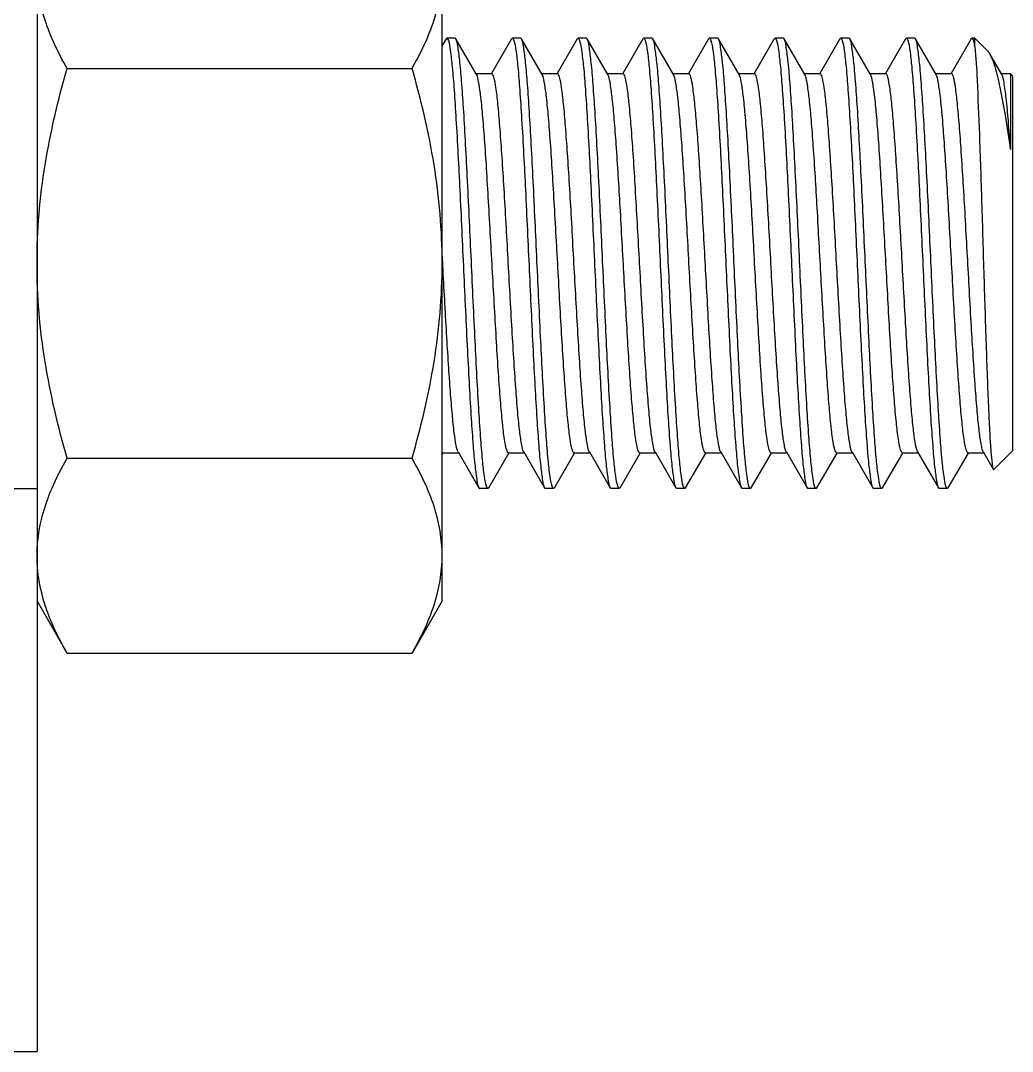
# Model space of a CAD drawing. Extents: x 27938 to 650306, y -92720 to 1524912.
# Drawn here: x 315892.1 to 316199.2, y 840837.4 to 841156.5 of the extents above; entities that cross this region are included whole.
import ezdxf

# ---------------------------------------------------------------- set-up
doc = ezdxf.new("R2010")
doc.units = 0
doc.header["$LTSCALE"] = 1000
doc.header["$MEASUREMENT"] = 0

msp = doc.modelspace()

# ---------------------------------------------------------------- linework, layer by layer
at = {"linetype": 'Continuous'}
for p, q in [((315897.22, 841293.13), (315897.22, 840837.43)), ((316022.67, 840976.85), (316022.67, 841185.89)), ((316023.86, 841150.84), (316022.67, 841148.79)), ((316023.86, 841150.84), (316024.12, 841151.07)), ((316026.66, 841151.07), (316024.12, 841151.07)), ((316026.66, 841151.07), (316024.12, 841151.07)), ((316024.12, 841151.07), (316024.15, 841151.06)), ((316026.92, 841150.84), (316026.66, 841151.07)), ((316033.34, 841139.77), (316026.92, 841150.84)), ((316044.18, 841150.84), (316037.96, 841140.1)), ((316044.18, 841150.84), (316044.44, 841151.07)), ((316046.98, 841151.07), (316044.44, 841151.07)), ((316046.98, 841151.07), (316044.44, 841151.07)), ((316044.44, 841151.07), (316044.48, 841151.06)), ((316047.24, 841150.84), (316046.98, 841151.07)), ((316053.66, 841139.77), (316047.24, 841150.84)), ((316064.51, 841150.84), (316058.28, 841140.1)), ((316064.51, 841150.84), (316064.77, 841151.07)), ((316067.31, 841151.07), (316064.77, 841151.07)), ((316067.31, 841151.07), (316064.77, 841151.07)), ((316064.77, 841151.07), (316064.81, 841151.06)), ((316067.57, 841150.84), (316067.31, 841151.07)), ((316073.99, 841139.77), (316067.57, 841150.84)), ((316084.84, 841150.84), (316078.61, 841140.1)), ((316084.84, 841150.84), (316085.1, 841151.07)), ((316087.64, 841151.07), (316085.1, 841151.07)), ((316087.64, 841151.07), (316085.1, 841151.07)), ((316085.1, 841151.07), (316085.14, 841151.06)), ((316087.9, 841150.84), (316087.64, 841151.07)), ((316094.32, 841139.77), (316087.9, 841150.84)), ((316105.17, 841150.84), (316098.94, 841140.1)), ((316105.17, 841150.84), (316105.43, 841151.07)), ((316107.97, 841151.07), (316105.43, 841151.07)), ((316107.97, 841151.07), (316105.43, 841151.07)), ((316105.43, 841151.07), (316105.47, 841151.06)), ((316108.23, 841150.84), (316107.97, 841151.07)), ((316114.65, 841139.77), (316108.23, 841150.84)), ((316125.5, 841150.84), (316119.27, 841140.1)), ((316125.5, 841150.84), (316125.76, 841151.07)), ((316128.3, 841151.07), (316125.76, 841151.07)), ((316128.3, 841151.07), (316125.76, 841151.07)), ((316125.76, 841151.07), (316125.79, 841151.06)), ((316128.56, 841150.84), (316128.3, 841151.07)), ((316134.98, 841139.77), (316128.56, 841150.84)), ((316145.82, 841150.84), (316139.6, 841140.1)), ((316145.82, 841150.84), (316146.08, 841151.07)), ((316148.62, 841151.07), (316146.08, 841151.07)), ((316148.62, 841151.07), (316146.08, 841151.07)), ((316146.08, 841151.07), (316146.12, 841151.06)), ((316148.88, 841150.84), (316148.62, 841151.07)), ((316155.3, 841139.77), (316148.88, 841150.84)), ((316166.15, 841150.84), (316159.92, 841140.1)), ((316166.15, 841150.84), (316166.41, 841151.07)), ((316168.95, 841151.07), (316166.41, 841151.07)), ((316168.95, 841151.07), (316166.41, 841151.07)), ((316166.41, 841151.07), (316166.45, 841151.06)), ((316169.21, 841150.84), (316168.95, 841151.07)), ((316175.63, 841139.77), (316169.21, 841150.84)), ((316186.48, 841150.84), (316180.25, 841140.1)), ((316186.74, 841151.07), (316186.48, 841150.84)), ((316187.62, 841151.07), (316186.74, 841151.07)), ((316191.55, 841147.13), (316187.62, 841151.07)), ((316187.62, 841148.52), (316187.62, 841151.07)), ((316195.96, 841139.77), (316192.21, 841146.23)), ((315906.55, 841141.72), (316013.33, 841141.72)), ((316038.07, 841140.03), (316033.18, 841140.03)), ((316058.4, 841140.03), (316053.51, 841140.03)), ((316078.73, 841140.03), (316073.84, 841140.03)), ((316074.15, 841139.43), (316073.99, 841139.77)), ((316099.06, 841140.03), (316094.17, 841140.03)), ((316119.38, 841140.03), (316114.49, 841140.03)), ((316139.71, 841140.03), (316134.82, 841140.03)), ((316135.16, 841139.34), (316134.98, 841139.77)), ((316160.04, 841140.03), (316155.15, 841140.03)), ((316180.37, 841140.03), (316175.48, 841140.03)), ((316198.65, 841140.03), (316195.81, 841140.03)), ((316199.23, 841139.45), (316198.65, 841140.03)), ((316198.65, 841140.03), (316198.65, 841116.57)), ((316199.23, 841139.45), (316199.23, 841023.29)), ((316022.83, 841081.38), (316022.67, 841084.21)), ((316022.87, 841080.64), (316022.83, 841081.38)), ((315906.55, 841021.03), (316013.33, 841021.03)), ((316022.67, 841022.11), (316022.98, 841022.64)), ((316022.86, 841022.71), (316027.75, 841022.71)), ((316027.6, 841022.98), (316034.02, 841011.9)), ((316037.08, 841011.9), (316043.31, 841022.64)), ((316043.19, 841022.71), (316048.08, 841022.71)), ((316047.93, 841022.98), (316054.35, 841011.9)), ((316057.41, 841011.9), (316063.63, 841022.64)), ((316063.52, 841022.71), (316068.41, 841022.71)), ((316068.26, 841022.98), (316074.68, 841011.9)), ((316077.74, 841011.9), (316083.96, 841022.64)), ((316083.85, 841022.71), (316088.74, 841022.71)), ((316088.58, 841022.98), (316095, 841011.9)), ((316098.06, 841011.9), (316104.29, 841022.64)), ((316104.18, 841022.71), (316109.07, 841022.71)), ((316108.91, 841022.98), (316115.33, 841011.9)), ((316118.39, 841011.9), (316124.62, 841022.64)), ((316124.5, 841022.71), (316129.39, 841022.71)), ((316129.24, 841022.98), (316135.66, 841011.9)), ((316138.72, 841011.9), (316144.95, 841022.64)), ((316144.83, 841022.71), (316149.72, 841022.71)), ((316149.57, 841022.98), (316155.99, 841011.9)), ((316159.05, 841011.9), (316165.27, 841022.64)), ((316165.16, 841022.71), (316170.05, 841022.71)), ((316169.9, 841022.98), (316169.71, 841023.39)), ((316169.9, 841022.98), (316176.32, 841011.9)), ((316179.38, 841011.9), (316185.6, 841022.64)), ((316185.49, 841022.71), (316190.38, 841022.71)), ((316190.22, 841022.98), (316190.12, 841023.18)), ((316190.22, 841022.98), (316190.38, 841022.71)), ((316190.38, 841022.71), (316193.32, 841017.63)), ((316199.23, 841023.29), (316193.5, 841017.56)), ((316193.32, 841017.63), (316193.5, 841017.56)), ((315827.52, 841011.67), (315897.22, 841011.67)), ((316034.02, 841011.9), (316034.28, 841011.67)), ((316036.82, 841011.67), (316034.28, 841011.67)), ((316036.82, 841011.67), (316034.28, 841011.67)), ((316036.82, 841011.67), (316036.78, 841011.68)), ((316037.08, 841011.9), (316036.82, 841011.67)), ((316054.35, 841011.9), (316054.61, 841011.67)), ((316057.15, 841011.67), (316054.61, 841011.67)), ((316057.15, 841011.67), (316054.61, 841011.67)), ((316057.15, 841011.67), (316057.11, 841011.68)), ((316057.41, 841011.9), (316057.15, 841011.67)), ((316074.68, 841011.9), (316074.94, 841011.67)), ((316077.48, 841011.67), (316074.94, 841011.67)), ((316077.48, 841011.67), (316074.94, 841011.67)), ((316077.48, 841011.67), (316077.44, 841011.68)), ((316077.74, 841011.9), (316077.48, 841011.67)), ((316095, 841011.9), (316095.26, 841011.67)), ((316097.8, 841011.67), (316095.26, 841011.67)), ((316097.8, 841011.67), (316095.26, 841011.67)), ((316097.8, 841011.67), (316097.77, 841011.68)), ((316098.06, 841011.9), (316097.8, 841011.67)), ((316115.33, 841011.9), (316115.59, 841011.67)), ((316118.13, 841011.67), (316115.59, 841011.67)), ((316118.13, 841011.67), (316115.59, 841011.67)), ((316118.13, 841011.67), (316118.09, 841011.68)), ((316118.39, 841011.9), (316118.13, 841011.67)), ((316135.66, 841011.9), (316135.92, 841011.67)), ((316138.46, 841011.67), (316135.92, 841011.67)), ((316138.46, 841011.67), (316135.92, 841011.67)), ((316138.46, 841011.67), (316138.42, 841011.68)), ((316138.72, 841011.9), (316138.46, 841011.67)), ((316155.99, 841011.9), (316156.25, 841011.67)), ((316158.79, 841011.67), (316156.25, 841011.67)), ((316158.79, 841011.67), (316156.25, 841011.67)), ((316158.79, 841011.67), (316158.75, 841011.68)), ((316159.05, 841011.9), (316158.79, 841011.67)), ((316176.32, 841011.9), (316176.58, 841011.67)), ((316179.12, 841011.67), (316176.58, 841011.67)), ((316179.12, 841011.67), (316176.58, 841011.67)), ((316179.12, 841011.67), (316179.08, 841011.68)), ((316179.38, 841011.9), (316179.12, 841011.67)), ((315906.55, 840960.68), (315897.22, 840976.85)), ((316022.67, 840976.85), (316013.33, 840960.68)), ((315906.55, 840960.68), (316013.33, 840960.68)), ((315827.52, 840837.43), (315897.22, 840837.43))]:
    msp.add_line(p, q, dxfattribs=at)
for points, knots in [([(315906.55, 841141.72), (315903.82, 841146.45), (315899.14, 841156.08), (315897.22, 841166.74), (315897.22, 841171.89)], [0, 0, 0, 0, 0.514931, 1, 1, 1, 1]), ([(316013.33, 841141.72), (316016.07, 841146.45), (316020.74, 841156.08), (316022.67, 841166.74), (316022.67, 841171.89)], [0, 0, 0, 0, 0.514931, 1, 1, 1, 1]), ([(316024.15, 841151.06), (316024.2, 841151.05), (316024.44, 841150.87), (316024.51, 841150.56), (316024.59, 841150.32)], [0, 0, 0, 0, 0.14607, 1, 1, 1, 1]), ([(316024.59, 841150.32), (316024.9, 841149.36), (316025.3, 841146.62), (316025.87, 841141.52), (316026.42, 841134.41), (316027.24, 841121.7), (316028.19, 841103.06), (316029.3, 841079.17), (316030.24, 841058.89), (316031.04, 841043.62), (316031.61, 841033.79), (316032.19, 841025.55), (316032.71, 841019.11), (316033.32, 841014.82), (316033.65, 841012.55), (316034.02, 841011.9)], [0, 0, 0, 0, 0.021893, 0.059338, 0.11121, 0.175832, 0.33449, 0.514559, 0.692469, 0.77323, 0.844901, 0.90513, 0.951948, 0.983856, 1, 1, 1, 1]), ([(316036.35, 841012.42), (316036.04, 841013.38), (316035.64, 841016.11), (316035.07, 841021.22), (316034.52, 841028.32), (316033.7, 841041.03), (316032.74, 841059.67), (316031.64, 841083.56), (316030.69, 841103.85), (316029.9, 841119.12), (316029.33, 841128.95), (316028.74, 841137.19), (316028.23, 841143.63), (316027.61, 841147.92), (316027.29, 841150.2), (316026.92, 841150.84)], [0, 0, 0, 0, 0.02187, 0.059297, 0.111154, 0.175764, 0.334422, 0.514507, 0.692435, 0.773208, 0.844889, 0.905123, 0.951944, 0.983855, 1, 1, 1, 1]), ([(316044.48, 841151.06), (316044.52, 841151.05), (316044.76, 841150.87), (316044.84, 841150.56), (316044.91, 841150.33)], [0, 0, 0, 0, 0.146483, 1, 1, 1, 1]), ([(316044.91, 841150.33), (316045.22, 841149.37), (316045.62, 841146.64), (316046.19, 841141.54), (316046.74, 841134.43), (316047.57, 841121.73), (316048.52, 841103.09), (316049.63, 841079.2), (316050.57, 841058.91), (316051.37, 841043.63), (316051.94, 841033.8), (316052.52, 841025.56), (316053.04, 841019.12), (316053.65, 841014.82), (316053.97, 841012.55), (316054.35, 841011.9)], [0, 0, 0, 0, 0.021833, 0.05923, 0.111064, 0.175659, 0.33431, 0.514413, 0.692368, 0.773157, 0.844855, 0.905103, 0.951934, 0.983852, 1, 1, 1, 1]), ([(316056.68, 841012.42), (316056.37, 841013.38), (316055.97, 841016.12), (316055.4, 841021.22), (316054.85, 841028.33), (316054.02, 841041.04), (316053.07, 841059.68), (316051.96, 841083.57), (316051.02, 841103.85), (316050.22, 841119.12), (316049.66, 841128.95), (316049.07, 841137.19), (316048.56, 841143.63), (316047.94, 841147.92), (316047.62, 841150.2), (316047.24, 841150.84)], [0, 0, 0, 0, 0.02189, 0.059333, 0.111204, 0.175825, 0.334482, 0.514553, 0.692464, 0.773225, 0.844897, 0.905128, 0.951947, 0.983856, 1, 1, 1, 1]), ([(316064.81, 841151.06), (316064.85, 841151.05), (316065.09, 841150.87), (316065.16, 841150.58), (316065.24, 841150.35)], [0, 0, 0, 0, 0.14739, 1, 1, 1, 1]), ([(316065.24, 841150.35), (316065.55, 841149.39), (316065.94, 841146.67), (316066.52, 841141.59), (316067.07, 841134.49), (316067.89, 841121.8), (316068.84, 841103.15), (316069.95, 841079.25), (316070.89, 841058.95), (316071.69, 841043.67), (316072.26, 841033.82), (316072.85, 841025.57), (316073.36, 841019.12), (316073.98, 841014.82), (316074.3, 841012.55), (316074.68, 841011.9)], [0, 0, 0, 0, 0.021699, 0.058987, 0.110742, 0.175283, 0.333897, 0.514056, 0.692114, 0.772961, 0.844719, 0.905022, 0.951896, 0.98384, 1, 1, 1, 1]), ([(316077.01, 841012.41), (316076.7, 841013.37), (316076.3, 841016.1), (316075.73, 841021.2), (316075.18, 841028.31), (316074.35, 841041.01), (316073.4, 841059.66), (316072.29, 841083.55), (316071.35, 841103.84), (316070.55, 841119.11), (316069.98, 841128.94), (316069.4, 841137.18), (316068.88, 841143.62), (316068.27, 841147.92), (316067.95, 841150.19), (316067.57, 841150.84)], [0, 0, 0, 0, 0.021836, 0.059237, 0.111077, 0.175677, 0.334321, 0.514424, 0.692372, 0.773156, 0.844853, 0.905103, 0.951936, 0.983852, 1, 1, 1, 1]), ([(316085.14, 841151.06), (316085.18, 841151.05), (316085.42, 841150.87), (316085.5, 841150.56), (316085.57, 841150.32)], [0, 0, 0, 0, 0.146196, 1, 1, 1, 1]), ([(316085.57, 841150.32), (316085.88, 841149.36), (316086.28, 841146.63), (316086.85, 841141.52), (316087.4, 841134.42), (316088.22, 841121.71), (316089.18, 841103.06), (316090.28, 841079.18), (316091.23, 841058.89), (316092.02, 841043.63), (316092.59, 841033.79), (316093.18, 841025.55), (316093.69, 841019.12), (316094.31, 841014.82), (316094.63, 841012.55), (316095, 841011.9)], [0, 0, 0, 0, 0.021874, 0.059306, 0.111169, 0.175785, 0.334437, 0.514518, 0.69244, 0.773206, 0.844885, 0.905122, 0.951944, 0.983855, 1, 1, 1, 1]), ([(316097.34, 841012.4), (316097.03, 841013.35), (316096.63, 841016.08), (316096.06, 841021.16), (316095.51, 841028.26), (316094.68, 841040.96), (316093.73, 841059.61), (316092.62, 841083.5), (316091.68, 841103.8), (316090.88, 841119.08), (316090.31, 841128.92), (316089.73, 841137.17), (316089.21, 841143.62), (316088.6, 841147.92), (316088.27, 841150.19), (316087.9, 841150.84)], [0, 0, 0, 0, 0.021728, 0.059039, 0.110811, 0.175364, 0.333989, 0.514137, 0.692171, 0.773007, 0.844751, 0.905041, 0.951904, 0.983842, 1, 1, 1, 1]), ([(316105.47, 841151.06), (316105.51, 841151.05), (316105.75, 841150.87), (316105.83, 841150.56), (316105.9, 841150.32)], [0, 0, 0, 0, 0.146015, 1, 1, 1, 1]), ([(316105.9, 841150.32), (316106.21, 841149.35), (316106.61, 841146.62), (316107.18, 841141.51), (316107.73, 841134.4), (316108.55, 841121.7), (316109.5, 841103.05), (316110.61, 841079.17), (316111.55, 841058.89), (316112.35, 841043.62), (316112.92, 841033.79), (316113.5, 841025.55), (316114.02, 841019.11), (316114.63, 841014.82), (316114.96, 841012.55), (316115.33, 841011.9)], [0, 0, 0, 0, 0.021902, 0.059353, 0.11123, 0.175855, 0.334516, 0.514581, 0.692484, 0.773243, 0.844911, 0.905136, 0.951951, 0.983857, 1, 1, 1, 1]), ([(316117.66, 841012.42), (316117.35, 841013.38), (316116.95, 841016.12), (316116.38, 841021.22), (316115.83, 841028.33), (316115.01, 841041.03), (316114.06, 841059.68), (316112.95, 841083.57), (316112.01, 841103.85), (316111.21, 841119.12), (316110.64, 841128.95), (316110.06, 841137.19), (316109.54, 841143.63), (316108.92, 841147.92), (316108.6, 841150.2), (316108.23, 841150.84)], [0, 0, 0, 0, 0.021885, 0.059324, 0.11119, 0.175807, 0.334466, 0.514541, 0.692458, 0.773225, 0.8449, 0.90513, 0.951948, 0.983856, 1, 1, 1, 1]), ([(316125.79, 841151.06), (316125.83, 841151.05), (316126.07, 841150.87), (316126.15, 841150.57), (316126.22, 841150.34)], [0, 0, 0, 0, 0.146759, 1, 1, 1, 1]), ([(316126.22, 841150.34), (316126.53, 841149.37), (316126.93, 841146.65), (316127.5, 841141.55), (316128.05, 841134.45), (316128.88, 841121.75), (316129.83, 841103.1), (316130.94, 841079.21), (316131.88, 841058.92), (316132.68, 841043.64), (316133.25, 841033.81), (316133.83, 841025.56), (316134.35, 841019.12), (316134.96, 841014.82), (316135.29, 841012.55), (316135.66, 841011.9)], [0, 0, 0, 0, 0.021792, 0.059156, 0.110966, 0.175545, 0.334187, 0.514308, 0.692293, 0.7731, 0.844815, 0.905079, 0.951923, 0.983848, 1, 1, 1, 1]), ([(316137.99, 841012.42), (316137.68, 841013.38), (316137.28, 841016.12), (316136.71, 841021.22), (316136.16, 841028.33), (316135.34, 841041.03), (316134.38, 841059.68), (316133.28, 841083.56), (316132.33, 841103.85), (316131.54, 841119.12), (316130.97, 841128.95), (316130.38, 841137.19), (316129.87, 841143.63), (316129.25, 841147.92), (316128.93, 841150.2), (316128.56, 841150.84)], [0, 0, 0, 0, 0.021878, 0.059312, 0.111177, 0.175794, 0.334448, 0.514526, 0.692445, 0.773211, 0.844888, 0.905123, 0.951945, 0.983855, 1, 1, 1, 1]), ([(316146.12, 841151.06), (316146.16, 841151.05), (316146.4, 841150.87), (316146.48, 841150.57), (316146.55, 841150.34)], [0, 0, 0, 0, 0.146768, 1, 1, 1, 1]), ([(316146.55, 841150.34), (316146.86, 841149.38), (316147.26, 841146.65), (316147.83, 841141.55), (316148.38, 841134.45), (316149.2, 841121.75), (316150.16, 841103.11), (316151.26, 841079.21), (316152.21, 841058.92), (316153.01, 841043.64), (316153.57, 841033.81), (316154.16, 841025.56), (316154.68, 841019.12), (316155.29, 841014.82), (316155.61, 841012.55), (316155.99, 841011.9)], [0, 0, 0, 0, 0.021791, 0.059155, 0.110967, 0.175548, 0.334182, 0.514304, 0.692288, 0.773093, 0.844809, 0.905077, 0.951923, 0.983848, 1, 1, 1, 1]), ([(316158.32, 841012.4), (316158.01, 841013.36), (316157.61, 841016.09), (316157.04, 841021.18), (316156.49, 841028.28), (316155.67, 841040.98), (316154.71, 841059.62), (316153.61, 841083.52), (316152.66, 841103.81), (316151.87, 841119.09), (316151.3, 841128.93), (316150.71, 841137.18), (316150.2, 841143.62), (316149.58, 841147.92), (316149.26, 841150.19), (316148.88, 841150.84)], [0, 0, 0, 0, 0.021768, 0.059112, 0.11091, 0.17548, 0.33411, 0.514241, 0.692243, 0.773059, 0.844786, 0.905063, 0.951916, 0.983846, 1, 1, 1, 1]), ([(316166.45, 841151.06), (316166.49, 841151.05), (316166.73, 841150.87), (316166.81, 841150.56), (316166.88, 841150.32)], [0, 0, 0, 0, 0.146155, 1, 1, 1, 1]), ([(316166.88, 841150.32), (316167.19, 841149.36), (316167.59, 841146.62), (316168.16, 841141.52), (316168.71, 841134.41), (316169.54, 841121.71), (316170.49, 841103.06), (316171.59, 841079.18), (316172.54, 841058.89), (316173.34, 841043.62), (316173.9, 841033.79), (316174.49, 841025.55), (316175, 841019.12), (316175.62, 841014.82), (316175.94, 841012.55), (316176.32, 841011.9)], [0, 0, 0, 0, 0.02188, 0.059316, 0.111182, 0.1758, 0.334454, 0.51453, 0.692448, 0.773213, 0.844889, 0.905123, 0.951945, 0.983855, 1, 1, 1, 1]), ([(316178.65, 841012.4), (316178.34, 841013.36), (316177.94, 841016.09), (316177.37, 841021.18), (316176.82, 841028.28), (316176, 841040.98), (316175.04, 841059.62), (316173.94, 841083.52), (316172.99, 841103.81), (316172.19, 841119.09), (316171.62, 841128.93), (316171.04, 841137.18), (316170.52, 841143.62), (316169.91, 841147.92), (316169.59, 841150.19), (316169.21, 841150.84)], [0, 0, 0, 0, 0.021766, 0.059108, 0.110903, 0.175472, 0.334108, 0.51424, 0.692244, 0.773062, 0.844789, 0.905064, 0.951915, 0.983846, 1, 1, 1, 1]), ([(316186.99, 841150.86), (316186.95, 841150.92), (316186.89, 841151.01), (316186.78, 841151.07), (316186.74, 841151.07)], [0, 0, 0, 0, 0.595459, 1, 1, 1, 1]), ([(316187.62, 841148.52), (316187.57, 841148.8), (316187.41, 841149.58), (316187.26, 841150.41), (316186.99, 841150.86)], [0, 0, 0, 0, 0.346578, 1, 1, 1, 1]), ([(316187.62, 841148.52), (316187.96, 841145.05), (316188.42, 841136), (316189.08, 841119.92), (316189.73, 841099.63), (316190.4, 841077.47), (316190.97, 841058.99), (316191.47, 841045.27), (316191.81, 841036.53), (316192.19, 841029.27), (316192.47, 841023.65), (316192.92, 841020.03), (316193.04, 841018.13), (316193.32, 841017.63)], [0, 0, 0, 0, 0.079873, 0.207357, 0.368394, 0.544526, 0.714953, 0.791458, 0.858883, 0.915067, 0.958179, 0.986787, 1, 1, 1, 1]), ([(316192.21, 841146.23), (316192.92, 841145.01), (316194.06, 841141.54), (316195.57, 841135.16), (316197.12, 841126.56), (316198.13, 841120.11), (316198.65, 841116.57)], [0, 0, 0, 0, 0.139011, 0.356589, 0.647179, 1, 1, 1, 1]), ([(315897.22, 841081.37), (315897.22, 841091.57), (315899, 841112.01), (315903.72, 841131.91), (315906.55, 841141.72)], [0, 0, 0, 0, 0.499896, 1, 1, 1, 1]), ([(316022.67, 841081.37), (316022.67, 841091.57), (316020.89, 841112.01), (316016.16, 841131.91), (316013.33, 841141.72)], [0, 0, 0, 0, 0.499896, 1, 1, 1, 1]), ([(316043.19, 841022.71), (316043.06, 841022.71), (316042.76, 841023.13), (316042.36, 841024.47), (316041.82, 841027.58), (316041.26, 841032.59), (316040.67, 841039.43), (316040.07, 841047.75), (316039.47, 841057.29), (316038.87, 841067.71), (316038.06, 841082.22), (316037.27, 841096.61), (316036.45, 841110.35), (316035.85, 841119.33), (316035.25, 841126.92), (316034.69, 841132.91), (316034.07, 841136.97), (316033.7, 841139.13), (316033.34, 841139.77)], [0, 0, 0, 0, 0.003456, 0.010692, 0.037889, 0.081613, 0.140406, 0.212192, 0.2944, 0.384075, 0.477989, 0.664972, 0.751304, 0.828651, 0.894236, 0.945722, 0.981321, 1, 1, 1, 1]), ([(316047.93, 841022.98), (316047.56, 841023.61), (316047.19, 841025.77), (316046.57, 841029.83), (316046.02, 841035.82), (316045.41, 841043.41), (316044.82, 841052.39), (316043.99, 841066.13), (316043.2, 841080.52), (316042.4, 841095.04), (316041.79, 841105.45), (316041.19, 841114.99), (316040.6, 841123.31), (316040, 841130.15), (316039.45, 841135.16), (316038.9, 841138.27), (316038.5, 841139.61), (316038.21, 841140.03), (316038.07, 841140.03)], [0, 0, 0, 0, 0.01868, 0.054278, 0.105764, 0.171348, 0.248694, 0.335027, 0.52201, 0.615925, 0.705601, 0.787809, 0.859593, 0.918386, 0.962109, 0.989306, 0.996546, 1, 1, 1, 1]), ([(316063.52, 841022.71), (316063.38, 841022.71), (316063.09, 841023.13), (316062.69, 841024.47), (316062.15, 841027.58), (316061.59, 841032.59), (316060.99, 841039.43), (316060.4, 841047.75), (316059.8, 841057.29), (316059.19, 841067.71), (316058.39, 841082.22), (316057.6, 841096.61), (316056.78, 841110.35), (316056.18, 841119.33), (316055.57, 841126.92), (316055.02, 841132.91), (316054.4, 841136.97), (316054.03, 841139.13), (316053.66, 841139.77)], [0, 0, 0, 0, 0.003456, 0.010693, 0.037891, 0.081614, 0.140408, 0.212192, 0.2944, 0.384075, 0.47799, 0.664974, 0.751306, 0.828653, 0.894237, 0.945723, 0.981321, 1, 1, 1, 1]), ([(316068.26, 841022.98), (316067.89, 841023.61), (316067.52, 841025.77), (316066.9, 841029.83), (316066.35, 841035.82), (316065.74, 841043.41), (316065.14, 841052.39), (316064.32, 841066.13), (316063.53, 841080.52), (316062.73, 841095.04), (316062.12, 841105.45), (316061.52, 841114.99), (316060.93, 841123.31), (316060.33, 841130.15), (316059.77, 841135.16), (316059.23, 841138.27), (316058.83, 841139.61), (316058.54, 841140.03), (316058.4, 841140.03)], [0, 0, 0, 0, 0.018679, 0.054277, 0.105763, 0.171348, 0.248694, 0.335027, 0.52201, 0.615925, 0.7056, 0.787807, 0.859593, 0.918386, 0.96211, 0.989308, 0.996544, 1, 1, 1, 1]), ([(316083.85, 841022.71), (316083.71, 841022.71), (316083.42, 841023.11), (316083.03, 841024.42), (316082.49, 841027.43), (316081.95, 841032.3), (316081.36, 841038.94), (316080.78, 841047.04), (316080.18, 841056.35), (316079.59, 841066.53), (316078.79, 841080.81), (316077.85, 841098.09), (316076.87, 841114.38), (316076.03, 841125.52), (316075.46, 841131.76), (316074.87, 841136.22), (316074.46, 841138.61), (316074.15, 841139.43)], [0, 0, 0, 0, 0.003387, 0.010439, 0.0369, 0.079457, 0.136743, 0.2068, 0.287199, 0.375139, 0.467553, 0.652855, 0.817457, 0.884687, 0.938635, 0.97747, 1, 1, 1, 1]), ([(316088.58, 841022.98), (316088.22, 841023.61), (316087.85, 841025.77), (316087.23, 841029.83), (316086.67, 841035.82), (316086.07, 841043.41), (316085.47, 841052.39), (316084.64, 841066.13), (316083.86, 841080.52), (316083.05, 841095.04), (316082.45, 841105.45), (316081.85, 841114.99), (316081.25, 841123.31), (316080.66, 841130.15), (316080.1, 841135.16), (316079.56, 841138.27), (316079.16, 841139.61), (316078.86, 841140.03), (316078.73, 841140.03)], [0, 0, 0, 0, 0.01868, 0.054279, 0.105765, 0.17135, 0.248697, 0.335029, 0.522011, 0.615926, 0.705601, 0.787809, 0.859595, 0.918388, 0.962111, 0.989308, 0.996545, 1, 1, 1, 1]), ([(316104.18, 841022.71), (316104.04, 841022.71), (316103.74, 841023.13), (316103.34, 841024.47), (316102.8, 841027.58), (316102.25, 841032.59), (316101.65, 841039.43), (316101.06, 841047.75), (316100.45, 841057.29), (316099.85, 841067.71), (316099.04, 841082.22), (316098.26, 841096.61), (316097.43, 841110.35), (316096.84, 841119.33), (316096.23, 841126.92), (316095.68, 841132.91), (316095.06, 841136.97), (316094.69, 841139.13), (316094.32, 841139.77)], [0, 0, 0, 0, 0.003455, 0.010692, 0.037889, 0.081612, 0.140406, 0.212191, 0.294399, 0.384075, 0.477989, 0.664972, 0.751304, 0.82865, 0.894235, 0.945722, 0.981321, 1, 1, 1, 1]), ([(316108.69, 841023.48), (316108.39, 841024.38), (316107.97, 841026.87), (316107.39, 841031.48), (316106.83, 841037.82), (316105.99, 841049.03), (316105.02, 841065.31), (316104.08, 841082.52), (316103.29, 841096.7), (316102.7, 841106.79), (316102.11, 841116), (316101.53, 841124.01), (316100.94, 841130.56), (316100.4, 841135.37), (316099.87, 841138.34), (316099.48, 841139.64), (316099.19, 841140.03), (316099.06, 841140.03)], [0, 0, 0, 0, 0.024104, 0.064245, 0.119183, 0.187069, 0.352029, 0.536643, 0.62845, 0.715691, 0.795361, 0.864724, 0.921406, 0.963495, 0.989662, 0.996639, 1, 1, 1, 1]), ([(316124.5, 841022.71), (316124.37, 841022.71), (316124.07, 841023.13), (316123.67, 841024.47), (316123.13, 841027.58), (316122.58, 841032.59), (316121.98, 841039.43), (316121.38, 841047.75), (316120.78, 841057.29), (316120.18, 841067.71), (316119.37, 841082.22), (316118.59, 841096.61), (316117.76, 841110.35), (316117.16, 841119.33), (316116.56, 841126.92), (316116.01, 841132.91), (316115.38, 841136.97), (316115.02, 841139.13), (316114.65, 841139.77)], [0, 0, 0, 0, 0.003456, 0.010693, 0.037891, 0.081614, 0.140408, 0.212193, 0.2944, 0.384075, 0.47799, 0.664974, 0.751306, 0.828653, 0.894237, 0.945723, 0.981321, 1, 1, 1, 1]), ([(316129.24, 841022.98), (316128.87, 841023.61), (316128.5, 841025.77), (316127.88, 841029.83), (316127.33, 841035.82), (316126.72, 841043.41), (316126.13, 841052.39), (316125.3, 841066.13), (316124.52, 841080.52), (316123.71, 841095.04), (316123.11, 841105.45), (316122.5, 841114.99), (316121.91, 841123.31), (316121.31, 841130.15), (316120.76, 841135.16), (316120.22, 841138.27), (316119.82, 841139.61), (316119.52, 841140.03), (316119.38, 841140.03)], [0, 0, 0, 0, 0.018679, 0.054277, 0.105763, 0.171347, 0.248694, 0.335027, 0.52201, 0.615925, 0.7056, 0.787807, 0.859592, 0.918386, 0.962109, 0.989307, 0.996544, 1, 1, 1, 1]), ([(316144.83, 841022.71), (316144.7, 841022.71), (316144.41, 841023.11), (316144.01, 841024.41), (316143.48, 841027.4), (316142.94, 841032.23), (316142.35, 841038.83), (316141.77, 841046.88), (316141.18, 841056.14), (316140.59, 841066.27), (316139.79, 841080.5), (316138.85, 841097.74), (316137.88, 841114.03), (316137.04, 841125.2), (316136.47, 841131.5), (316135.89, 841136.04), (316135.47, 841138.48), (316135.16, 841139.34)], [0, 0, 0, 0, 0.003373, 0.010385, 0.036689, 0.078996, 0.13596, 0.205646, 0.285655, 0.373222, 0.465313, 0.650248, 0.815042, 0.882623, 0.937099, 0.976631, 1, 1, 1, 1]), ([(316149.57, 841022.98), (316149.2, 841023.61), (316148.83, 841025.77), (316148.21, 841029.83), (316147.66, 841035.82), (316147.05, 841043.41), (316146.46, 841052.39), (316145.63, 841066.13), (316144.84, 841080.52), (316144.04, 841095.04), (316143.43, 841105.45), (316142.83, 841114.99), (316142.24, 841123.31), (316141.64, 841130.15), (316141.09, 841135.16), (316140.54, 841138.27), (316140.14, 841139.61), (316139.85, 841140.03), (316139.71, 841140.03)], [0, 0, 0, 0, 0.01868, 0.054279, 0.105765, 0.17135, 0.248697, 0.335029, 0.522011, 0.615925, 0.705601, 0.787809, 0.859595, 0.918388, 0.962111, 0.989308, 0.996545, 1, 1, 1, 1]), ([(316165.16, 841022.71), (316165.02, 841022.71), (316164.73, 841023.13), (316164.33, 841024.47), (316163.79, 841027.58), (316163.23, 841032.59), (316162.63, 841039.43), (316162.04, 841047.75), (316161.44, 841057.29), (316160.83, 841067.71), (316160.03, 841082.22), (316159.24, 841096.61), (316158.42, 841110.35), (316157.82, 841119.33), (316157.21, 841126.92), (316156.66, 841132.91), (316156.04, 841136.97), (316155.67, 841139.13), (316155.3, 841139.77)], [0, 0, 0, 0, 0.003455, 0.010692, 0.037889, 0.081612, 0.140405, 0.212191, 0.294399, 0.384075, 0.477989, 0.664971, 0.751303, 0.82865, 0.894235, 0.945721, 0.98132, 1, 1, 1, 1]), ([(316169.71, 841023.39), (316169.4, 841024.24), (316168.99, 841026.68), (316168.4, 841031.21), (316167.84, 841037.5), (316167, 841048.67), (316166.02, 841064.96), (316165.08, 841082.21), (316164.29, 841096.44), (316163.69, 841106.58), (316163.1, 841115.84), (316162.52, 841123.9), (316161.93, 841130.5), (316161.39, 841135.34), (316160.86, 841138.33), (316160.46, 841139.63), (316160.17, 841140.03), (316160.04, 841140.03)], [0, 0, 0, 0, 0.023269, 0.062718, 0.117132, 0.184671, 0.349442, 0.534421, 0.62655, 0.714161, 0.794217, 0.863947, 0.920949, 0.963286, 0.989608, 0.996625, 1, 1, 1, 1]), ([(316185.49, 841022.71), (316185.35, 841022.71), (316185.06, 841023.13), (316184.65, 841024.47), (316184.11, 841027.58), (316183.56, 841032.59), (316182.96, 841039.43), (316182.37, 841047.75), (316181.76, 841057.29), (316181.16, 841067.71), (316180.36, 841082.22), (316179.57, 841096.61), (316178.74, 841110.35), (316178.15, 841119.33), (316177.54, 841126.92), (316176.99, 841132.91), (316176.37, 841136.97), (316176, 841139.13), (316175.63, 841139.77)], [0, 0, 0, 0, 0.003455, 0.010693, 0.037891, 0.081614, 0.140407, 0.212192, 0.2944, 0.384075, 0.47799, 0.664974, 0.751306, 0.828653, 0.894237, 0.945723, 0.981321, 1, 1, 1, 1]), ([(316190.12, 841023.18), (316189.79, 841023.94), (316189.39, 841026.25), (316188.79, 841030.58), (316188.23, 841036.73), (316187.38, 841047.82), (316186.4, 841064.12), (316185.45, 841081.45), (316184.65, 841095.81), (316184.05, 841106.07), (316183.46, 841115.46), (316182.87, 841123.64), (316182.28, 841130.34), (316181.73, 841135.26), (316181.19, 841138.3), (316180.79, 841139.62), (316180.5, 841140.03), (316180.37, 841140.03)], [0, 0, 0, 0, 0.021222, 0.058965, 0.112084, 0.178762, 0.343059, 0.528931, 0.621852, 0.710377, 0.791385, 0.862024, 0.919818, 0.962768, 0.989477, 0.996588, 1, 1, 1, 1]), ([(316198.65, 841116.57), (316198.45, 841119.55), (316198.04, 841124.86), (316197.45, 841131.83), (316196.76, 841136.54), (316196.38, 841139.04), (316195.96, 841139.77)], [0, 0, 0, 0, 0.382915, 0.68479, 0.89301, 1, 1, 1, 1]), ([(315906.55, 841021.03), (315903.72, 841030.83), (315899, 841050.74), (315897.22, 841071.17), (315897.22, 841081.37)], [0, 0, 0, 0, 0.500104, 1, 1, 1, 1]), ([(316013.33, 841021.03), (316016.16, 841030.83), (316020.89, 841050.74), (316022.67, 841071.17), (316022.67, 841081.37)], [0, 0, 0, 0, 0.500104, 1, 1, 1, 1]), ([(316027.6, 841022.98), (316027.25, 841023.57), (316026.89, 841025.59), (316026.3, 841029.39), (316025.76, 841034.98), (316025.18, 841042.08), (316024.61, 841050.5), (316023.81, 841063.5), (316023.25, 841073.67), (316022.87, 841080.64)], [0, 0, 0, 0, 0.035817, 0.103405, 0.201006, 0.325505, 0.472815, 0.638061, 1, 1, 1, 1]), ([(315900.62, 841008.65), (315901.01, 841009.7), (315902.72, 841013.95), (315904.82, 841018.03), (315906.55, 841021.03)], [0, 0, 0, 0, 0.244807, 1, 1, 1, 1]), ([(316022.67, 840990.85), (316022.67, 840996), (316020.74, 841006.66), (316016.07, 841016.29), (316013.33, 841021.03)], [0, 0, 0, 0, 0.485069, 1, 1, 1, 1]), ([(316022.86, 841022.71), (316022.83, 841022.71), (316022.75, 841022.73), (316022.7, 841022.79), (316022.67, 841022.82)], [0, 0, 0, 0, 0.445368, 1, 1, 1, 1]), ([(316036.78, 841011.68), (316036.74, 841011.69), (316036.5, 841011.87), (316036.42, 841012.18), (316036.35, 841012.42)], [0, 0, 0, 0, 0.146229, 1, 1, 1, 1]), ([(316057.11, 841011.68), (316057.07, 841011.69), (316056.83, 841011.88), (316056.75, 841012.18), (316056.68, 841012.42)], [0, 0, 0, 0, 0.146092, 1, 1, 1, 1]), ([(316077.44, 841011.68), (316077.4, 841011.69), (316077.16, 841011.87), (316077.08, 841012.18), (316077.01, 841012.41)], [0, 0, 0, 0, 0.146465, 1, 1, 1, 1]), ([(316097.77, 841011.68), (316097.72, 841011.69), (316097.49, 841011.87), (316097.41, 841012.17), (316097.34, 841012.4)], [0, 0, 0, 0, 0.147196, 1, 1, 1, 1]), ([(316118.09, 841011.68), (316118.05, 841011.69), (316117.81, 841011.88), (316117.73, 841012.18), (316117.66, 841012.42)], [0, 0, 0, 0, 0.146127, 1, 1, 1, 1]), ([(316138.42, 841011.68), (316138.38, 841011.69), (316138.14, 841011.88), (316138.06, 841012.18), (316137.99, 841012.42)], [0, 0, 0, 0, 0.146169, 1, 1, 1, 1]), ([(316158.75, 841011.68), (316158.71, 841011.69), (316158.47, 841011.87), (316158.39, 841012.17), (316158.32, 841012.4)], [0, 0, 0, 0, 0.146926, 1, 1, 1, 1]), ([(316179.08, 841011.68), (316179.04, 841011.69), (316178.8, 841011.87), (316178.72, 841012.17), (316178.65, 841012.4)], [0, 0, 0, 0, 0.146938, 1, 1, 1, 1]), ([(315897.22, 840990.85), (315897.22, 840992.35), (315897.51, 840998.41), (315899.03, 841004.37), (315900.62, 841008.65)], [0, 0, 0, 0, 0.246438, 1, 1, 1, 1]), ([(315906.55, 840960.68), (315903.82, 840965.42), (315899.14, 840975.04), (315897.22, 840985.7), (315897.22, 840990.85)], [0, 0, 0, 0, 0.514931, 1, 1, 1, 1]), ([(316013.33, 840960.68), (316016.07, 840965.42), (316020.74, 840975.04), (316022.67, 840985.7), (316022.67, 840990.85)], [0, 0, 0, 0, 0.514931, 1, 1, 1, 1])]:
    msp.add_open_spline(points, degree=3, knots=knots, dxfattribs=at)
for points in [[(316191.55, 841147.13), (316191.82, 841146.87), (316192.02, 841146.55), (316192.21, 841146.23)], [(316108.91, 841022.98), (316108.82, 841023.14), (316108.75, 841023.31), (316108.69, 841023.48)]]:
    msp.add_open_spline(points, degree=3, dxfattribs=at)

doc.saveas('drawing.dxf')
